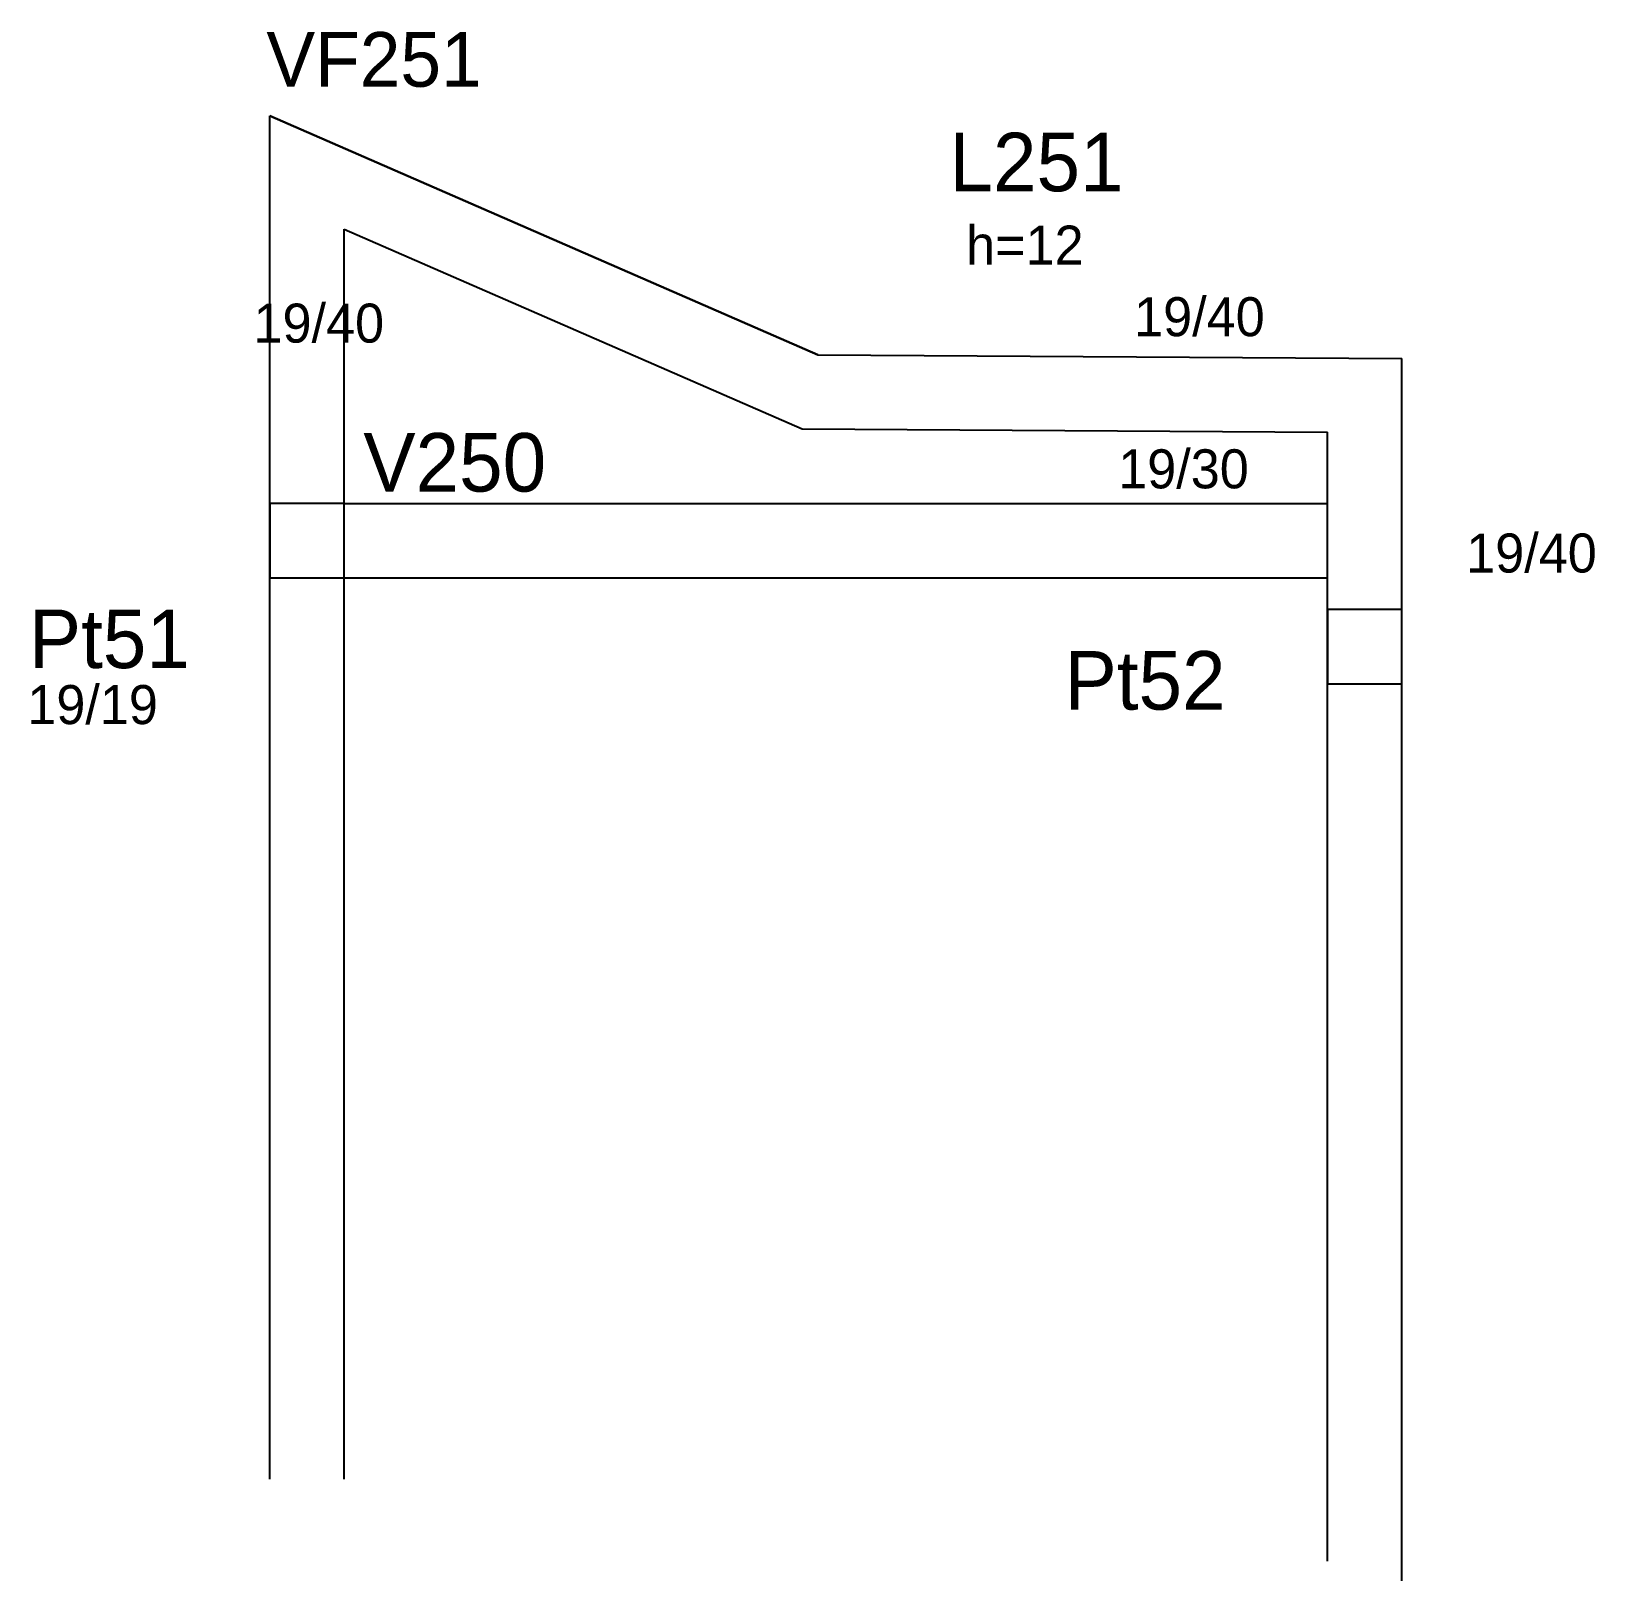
# Model space of a CAD drawing. Header units: metres. Extents: x 3108 to 3508, y 2900 to 3297.
import ezdxf

# ---------------------------------------------------------------- set-up
doc = ezdxf.new("R2010")
doc.units = ezdxf.units.M
for name, color, linetype in [('3', 7, 'Continuous'), ('4', 7, 'Continuous'), ('7', 7, 'Continuous')]:
    doc.layers.add(name, color=color, linetype=linetype)

msp = doc.modelspace()

# ---------------------------------------------------------------- linework, layer by layer
at = {"layer": '3', "color": 7, "lineweight": 25}
for p, q in [((3168.86, 2925.58), (3168.86, 3274.91)), ((3187.86, 2925.58), (3187.86, 3245.89)), ((3187.86, 3245.89), (3305.25, 3194.68)), ((3309.27, 3213.66), (3458.86, 3212.72)), ((3458.86, 2899.58), (3458.86, 3212.72)), ((3305.25, 3194.68), (3439.86, 3193.84)), ((3187.86, 3175.58), (3439.86, 3175.58)), ((3187.86, 3156.58), (3439.86, 3156.58))]:
    msp.add_line(p, q, dxfattribs=at)
for points in [[(3168.86, 3274.91), (3309.27, 3213.66), (3168.86, 3274.91)], [(3439.86, 2904.58), (3439.86, 3156.69), (3439.86, 3193.84)]]:
    msp.add_lwpolyline(points, dxfattribs=at)
at = {"layer": '7', "color": 7, "lineweight": 25}
for points in [[(3168.86, 3156.58), (3187.86, 3156.58), (3187.86, 3175.58), (3168.86, 3175.58), (3168.86, 3156.58)], [(3439.86, 3129.4), (3458.86, 3129.4), (3458.86, 3148.4), (3439.86, 3148.4), (3439.86, 3129.4)]]:
    msp.add_lwpolyline(points, dxfattribs=at)

# ---------------------------------------------------------------- texts
at = {"layer": '3', "color": 7, "lineweight": 25}
for s, p in [('h=12', (3347.23, 3236.79)), ('19/40', (3164.64, 3216.81)), ('19/40', (3390.29, 3218.45)), ('19/30', (3386.21, 3179.47)), ('19/40', (3475.38, 3157.9)), ('19/19', (3106.68, 3119.07))]:
    msp.add_text(s, height=10, dxfattribs=at).set_placement(p)
at = {"layer": '4', "color": 7, "lineweight": 25}
for s, height, p in [('VF251', 14, (3167.95, 3282.37)), ('L251', 15, (3342.97, 3255.58)), ('V250', 15, (3192.79, 3178.64)), ('Pt51', 15, (3107.07, 3133.41)), ('Pt52', 15, (3372.47, 3122.77))]:
    msp.add_text(s, height=height, dxfattribs=at).set_placement(p)

doc.saveas('drawing.dxf')
